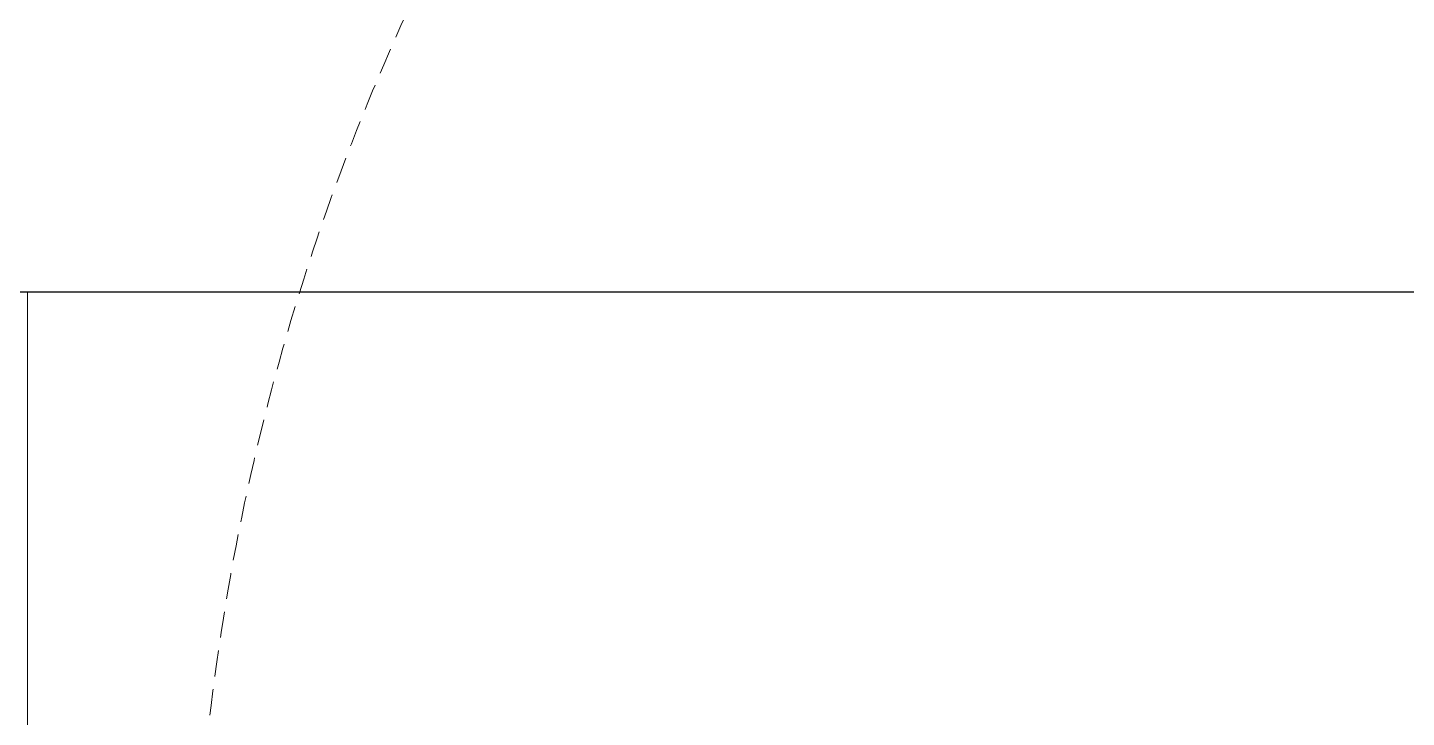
# Model space of a CAD drawing. Header units: millimetres. Extents: x 0 to 145404, y 0 to 194550.
# Drawn here: x 39625 to 40119.4, y 60593.5 to 60841 of the extents above; entities that cross this region are included whole.
import ezdxf

# ---------------------------------------------------------------- set-up
doc = ezdxf.new("R2010")
doc.units = ezdxf.units.MM
doc.linetypes.add('HIDDEN2', pattern=[0.1875, 0.125, -0.0625])
for name, color, linetype, lineweight in [('АР - детали окон', 152, 'Continuous', 0), ('АР - Наружная стена', 144, 'Continuous', 30), ('АР - Окна', 150, 'Continuous', 9), ('АР - окна - открывание', 251, 'Continuous', 5)]:
    doc.layers.add(name, color=color, linetype=linetype, lineweight=lineweight)

# ---------------------------------------------------------------- blocks, each defined once
blk = doc.blocks.new('блок балконный дверной с проходом 750мм')
at = {"layer": 'АР - детали окон', "color": 251}
blk.add_lwpolyline([(-950.000098820652, 79.99791722252277), (-900.000098820652, 79.99791722252277), (-900.000098820652, 149.9979172225228), (-50.00009882065217, 149.9979172225228), (-50.00009882065217, 79.99791722252277), (-9.882065216970659e-05, 79.99791722252277), (-9.882065216970659e-05, -250.0020827774772), (-950.000098820652, -250.0020827774771)], close=True, dxfattribs=at)
at = {"layer": 'АР - окна - открывание', "color": 252, "linetype": 'HIDDEN2', "lineweight": 0, "ltscale": 75}
blk.add_arc((-50.5144568612377, -0.0003663423633781804), 839.7754183786165, 180, 270, dxfattribs=at)
blk = doc.blocks.new('Квартира 1С 4250 тип 8')
at = {"layer": 'АР - Наружная стена'}
blk.add_lwpolyline([(0, -6150), (-4450, -6150), (-4450, -6550), (0, -6550)], close=True, dxfattribs=at)
at = {"layer": 'АР - Окна', "xscale": -1, "rotation": 180}
blk.add_blockref('блок балконный дверной с проходом 750мм', (-1100.504144435283, -6400.010857887799), dxfattribs=at)
blk = doc.blocks.new('V_Section_3')
blk.add_blockref('Квартира 1С 4250 тип 8', (10499.99999954551, -36450.00000000093))

msp = doc.modelspace()

# ---------------------------------------------------------------- block references
msp.add_blockref('V_Section_3', (31175.46006017162, 103346.1139150943, 1.056413898744269e-07))

doc.saveas('drawing.dxf')
